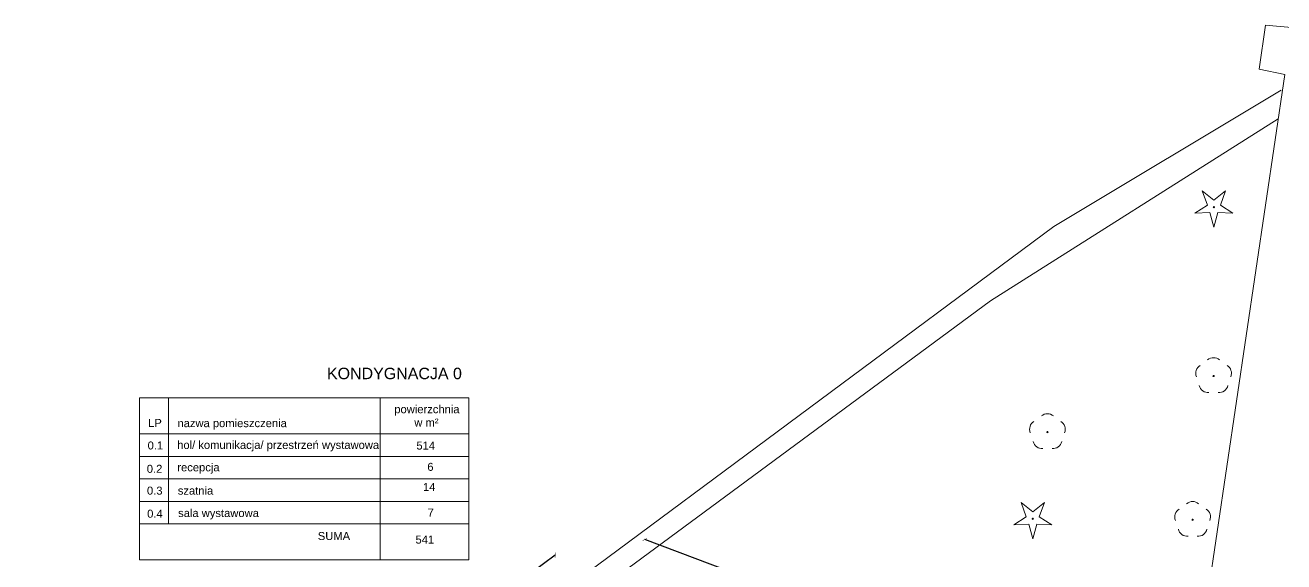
# Model space of a CAD drawing. Header units: millimetres. Extents: x -105266 to 178069, y 491 to 168574.
# Drawn here: x -59703 to -54199, y 35312 to 37657 of the extents above; entities that cross this region are included whole.
import ezdxf

# ---------------------------------------------------------------- set-up
doc = ezdxf.new("R2010")
doc.units = ezdxf.units.MM
doc.layers.get('defpoints').update_dxf_attribs({"color": 4})
doc.layers.add('A-L-W', color=123, linetype='Continuous', lineweight=15)
doc.layers.add('A-sc wykończenie', color=6, linetype='Continuous', lineweight=18)
doc.layers.add('drzewo iglaste (punkt)', color=7, linetype='Continuous')
doc.layers.add('drzewo liściaste (punkt)', color=7, linetype='Continuous')
doc.styles.get("Standard").update_dxf_attribs({"font": 'arial.ttf'})
doc.dimstyles.new('ewelina', dxfattribs={"dimtxt": 30, "dimasz": 15, "dimexe": 1.25, "dimexo": 0.625, "dimgap": 8, "dimtad": 1, "dimdec": 0, "dimtxsty": 'Standard', "dimblk": 'ARCHTICK', "dimcen": 2.5, "dimse1": 1, "dimse2": 1, "dimadec": 0, "dimazin": 0, "dimtfac": 1, "dimtdec": 0, "dimtmove": 0, "dimatfit": 3, "dimldrblk": 'ARCHTICK', "dimfxl": 1, "dimarcsym": 0})

# ---------------------------------------------------------------- blocks, each defined once
blk = doc.blocks.new('_ArchTick')
at = {"color": 0, "linetype": 'ByBlock', "const_width": 0.15}
blk.add_lwpolyline([(-0.5, -0.5), (0.5, 0.5)], dxfattribs=at)
blk = doc.blocks.new('*D232')
at = {"layer": 'A-L-W', "color": 0, "lineweight": -2, "transparency": 16777216}
blk.add_line((-54609.9, 34515.4), (-56993.9, 35409.3), dxfattribs=at)
at = {"layer": 'defpoints', "color": 0, "transparency": 16777216}
for p in [(-56993.9, 35409.3), (-57143.2, 35010.9), (-54759.3, 34117)]:
    blk.add_point(p, dxfattribs=at)
at = {"layer": 'A-L-W', "color": 0, "lineweight": -2, "transparency": 16777216, "xscale": 15, "yscale": 15, "zscale": 15}
for p, rotation in [((-56993.9, 35409.3), 159.4448394453546), ((-54609.9, 34515.4), 339.4448394453546)]:
    blk.add_blockref('_ArchTick', p, dxfattribs=dict(at, rotation=rotation))
at = {"layer": 'A-L-W', "color": 0, "transparency": 16777216, "insert": (-55794.7, 34984.5), "char_height": 30, "attachment_point": 5, "rotation": 339.4448}
blk.add_mtext('2546', dxfattribs=at)
blk = doc.blocks.new('*D406')
at = {"layer": 'A-L-W', "color": 0, "lineweight": -2, "transparency": 16777216}
blk.add_line((-57384.8, 35341.5), (-59480.5, 33792.1), dxfattribs=at)
at = {"layer": 'defpoints', "color": 0, "transparency": 16777216}
for p in [(-57138.6, 35008.5), (-59480.5, 33792.1), (-59234.3, 33459)]:
    blk.add_point(p, dxfattribs=at)
at = {"layer": 'A-L-W', "color": 0, "lineweight": -2, "transparency": 16777216, "xscale": 15, "yscale": 15, "zscale": 15}
for p, rotation in [((-57384.8, 35341.5), 36.47776893357357), ((-59480.5, 33792.1), 216.4777689335736)]:
    blk.add_blockref('_ArchTick', p, dxfattribs=dict(at, rotation=rotation))
at = {"layer": 'A-L-W', "color": 0, "transparency": 16777216, "insert": (-58487.5, 34555.3), "char_height": 30, "attachment_point": 5, "rotation": 36.4778}
blk.add_mtext('2606', dxfattribs=at)
blk = doc.blocks.new('OP011')
at = {"linetype": 'Continuous', "lineweight": 13}
h = blk.add_hatch(color=0, dxfattribs=at)
edge = h.paths.add_edge_path()
edge.add_arc((0, 0), 0.05, 0, 360)
at = {"color": 0, "linetype": 'Continuous', "lineweight": 13}
for p, q in [((-0.283, 0.093), (-0.512, 0.706)), ((-0.512, 0.706), (0, 0.299)), ((0, 0.299), (0.512, 0.706)), ((0.512, 0.706), (0.283, 0.093)), ((-0.828, -0.268), (-0.283, 0.093)), ((0.283, 0.093), (0.828, -0.268)), ((-0.175, -0.24), (-0.828, -0.268)), ((0, -0.87), (-0.175, -0.24)), ((0.175, -0.24), (0, -0.87)), ((0.828, -0.268), (0.175, -0.24))]:
    blk.add_line(p, q, dxfattribs=at)
blk = doc.blocks.new('OP021')
at = {"linetype": 'Continuous', "lineweight": 13}
h = blk.add_hatch(color=0, dxfattribs=at)
edge = h.paths.add_edge_path()
edge.add_arc((0, 0), 0.05, 0, 360)
at = {"color": 0, "linetype": 'Continuous', "lineweight": 13}
for centre, start, end in [((0, 0.4), 49.272, 130.728), ((-0.38, 0.124), 121.308, 202.548), ((0.38, 0.124), 337.452, 58.692), ((-0.235, -0.324), 193.221, 274.871), ((0.235, -0.324), 265.129, 346.779)]:
    blk.add_arc(centre, 0.4, start, end, dxfattribs=at)

msp = doc.modelspace()

# ---------------------------------------------------------------- linework, layer by layer
at = {"layer": 'A-L-W'}
for p, q in [((-55205.68, 36777.56), (-54211.27, 37374)), ((-54223.9, 37248), (-55481.63, 36453.25)), ((-58099.5, 34631.03), (-55205.68, 36777.56)), ((-55481.63, 36453.25), (-60711.4, 32596.91))]:
    msp.add_line(p, q, dxfattribs=at)
at = {"layer": 'A-L-W', "flags": 128}
msp.add_lwpolyline([(-54166.29, 37647.37), (-54279.29, 37657.37), (-54307.29, 37465.37), (-54195.29, 37441.37), (-54575.29, 34872.37)], dxfattribs=at)
at = {"layer": 'A-sc wykończenie'}
for p, q in [((-59203.29, 36028.68), (-59203.29, 35320.57)), ((-57763.61, 36028.68), (-59203.29, 36028.68)), ((-59075.89, 36028.68), (-59075.89, 35477.85)), ((-58150.01, 36028.68), (-58150.01, 35320.57)), ((-57763.61, 36028.68), (-57763.61, 35320.57)), ((-57763.61, 35871.4), (-59203.29, 35871.4)), ((-57763.61, 35772.96), (-59203.29, 35772.96)), ((-57763.61, 35674.72), (-59203.29, 35674.72)), ((-57763.61, 35576.29), (-59203.29, 35576.29)), ((-57763.61, 35477.85), (-59203.29, 35477.85)), ((-57763.61, 35320.57), (-59203.29, 35320.57))]:
    msp.add_line(p, q, dxfattribs=at)

# ---------------------------------------------------------------- block references
at = {"layer": 'drzewo iglaste (punkt)', "color": 94, "linetype": 'Continuous', "lineweight": 13, "xscale": 100, "yscale": 100, "zscale": 100}
for p in [(-54504.96, 36862.2), (-55296.96, 35500.2)]:
    msp.add_blockref('OP011', p, dxfattribs=at)
at = {"layer": 'drzewo liściaste (punkt)', "color": 94, "linetype": 'Continuous', "lineweight": 13, "xscale": 100, "yscale": 100, "zscale": 100}
for p in [(-54506.39, 36124.01), (-55232.96, 35879.2), (-54598.06, 35495.96)]:
    msp.add_blockref('OP021', p, dxfattribs=at)

# ---------------------------------------------------------------- texts
at = {"layer": 'A-sc wykończenie', "attachment_point": 1}
for s, width, insert, char_height in [('KONDYGNACJA 0', 876.7359, (-58383.19, 36160.38), 50), ('\\pi88.176;powierzchnia \\P\\pi175.74;w m²', 456.4239, (-58176.99, 35996.62), 35), ('LP', 266.9491, (-59165.05, 35936.74), 35), ('nazwa pomieszczenia', 711.5034, (-59037.01, 35935.72), 35), (' 0.1', 266.9491, (-59181.13, 35838.22), 35), ('hol/ komunikacja/ przestrzeń wystawowa', 1134.152, (-59038.2, 35840.53), 35), ('514', 266.9491, (-57992.13, 35837.71), 35), (' 0.2', 266.9491, (-59184.71, 35736.13), 35), ('recepcja', 582.9807, (-59037.58, 35742.74), 35), ('6', 65.5841, (-57944.4, 35744.72), 35), (' 0.3', 266.9491, (-59183.85, 35640.82), 35), ('szatnia', 961.743, (-59035.51, 35640.84), 35), ('14', 84.5293, (-57963.32, 35656.78), 35), (' 0.4', 266.9491, (-59183.11, 35539.95), 35), ('sala wystawowa', 449.6181, (-59034.19, 35542.87), 35), ('7', 99.6534, (-57943.34, 35544.65), 35), ('SUMA', 163.048, (-58423.31, 35442.49), 35), ('541', 99.6534, (-57996.18, 35426.87), 35)]:
    msp.add_mtext_dynamic_manual_height_columns(s, width=width, gutter_width=12.5, heights=[0], dxfattribs=dict(at, insert=insert, char_height=char_height))

# ---------------------------------------------------------------- dimensions: what is measured, and where the dimension line sits
at = {"layer": 'A-L-W'}
for base, p1, p2, angle, picture, middle in [((-56993.87, 35409.32), (-54759.29, 34117), (-57143.25, 35010.95), 159.44484, '*D232', (-55802.85, 34962.71)), ((-59480.51, 33792.07), (-57138.56, 35008.47), (-59234.25, 33459), 216.47777, '*D406', (-58473.59, 34536.55))]:
    dim = msp.add_linear_dim(base=base, p1=p1, p2=p2, angle=angle, dimstyle='ewelina', dxfattribs=at)
    dim.commit()
    dim.dimension.update_dxf_attribs({"geometry": picture, "text_midpoint": middle, "dimtype": 161})

doc.saveas('drawing.dxf')
